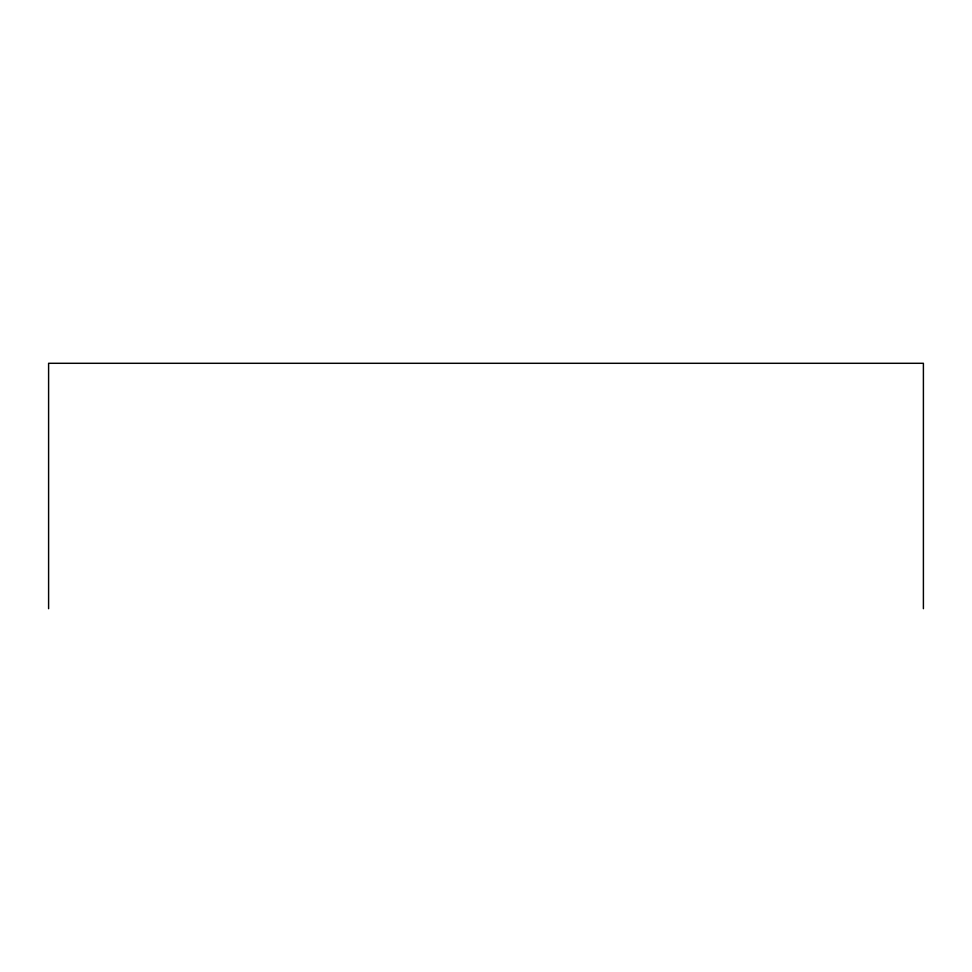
<?xml version="1.0" encoding="UTF-8"?>
<svg xmlns="http://www.w3.org/2000/svg" width="972" height="972" viewBox="0 0 972 972"><rect width="100%" height="100%" fill="white"/><g stroke="black" fill="none" stroke-linecap="round" stroke-linejoin="round"><path stroke-width="1.46" d="M923.4 608.703L923.4 363.297L48.6 363.297L48.6 608.703"/></g></svg>
